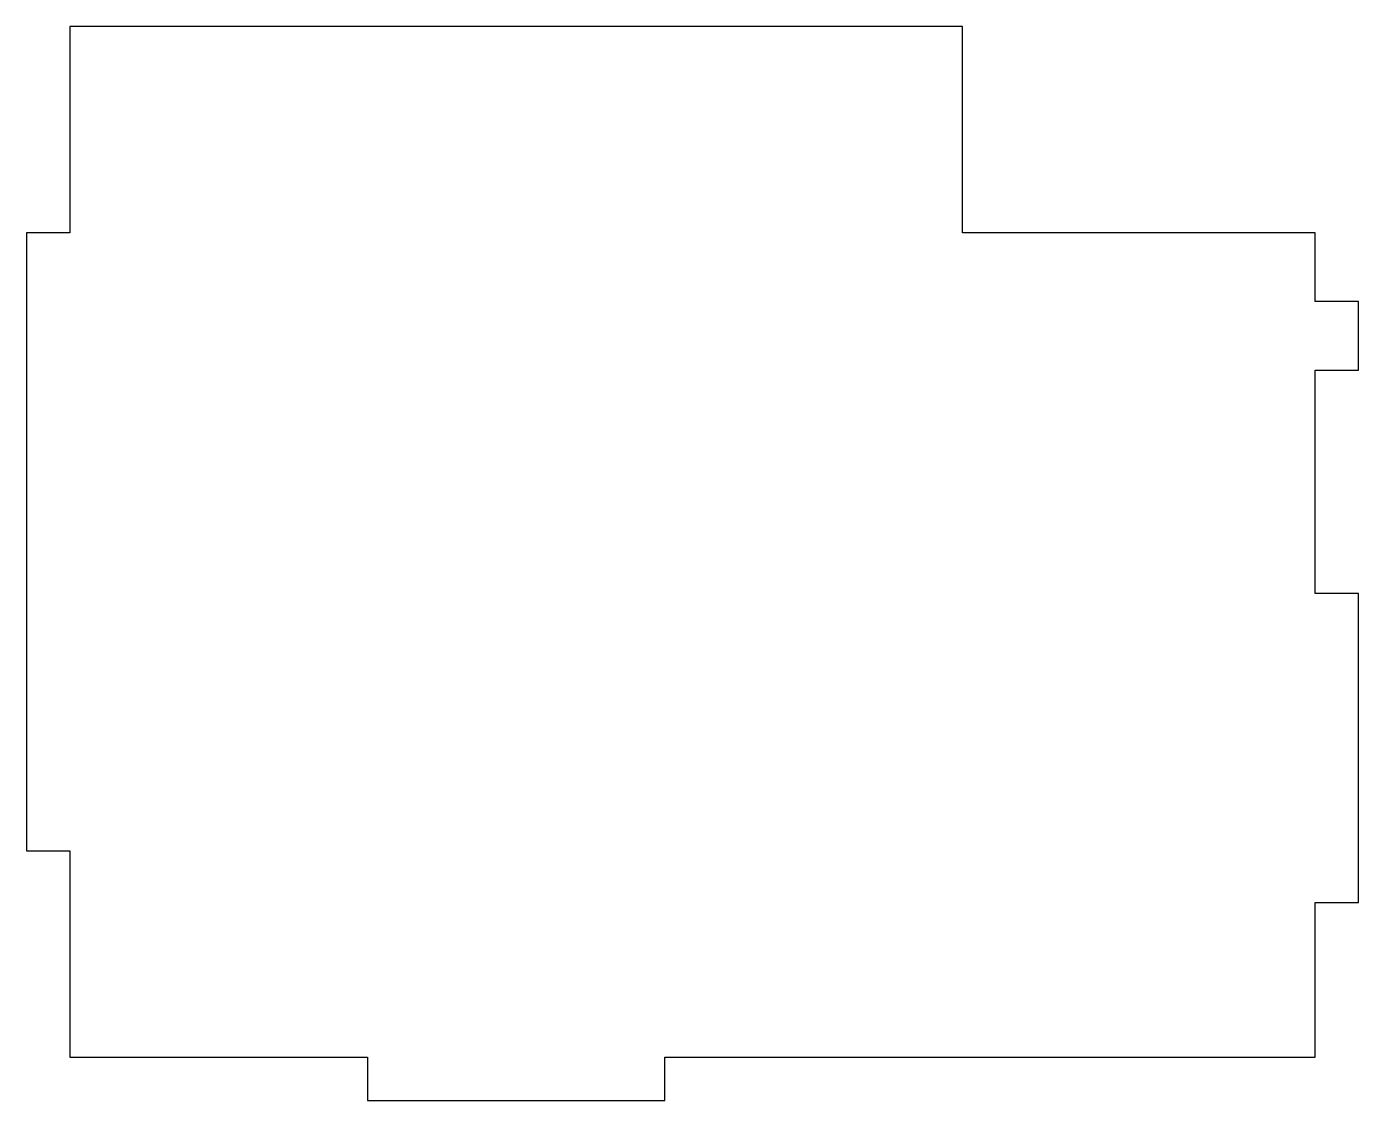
# Model space of a CAD drawing. Header units: millimetres. Extents: x 0 to 129, y -4 to 100.
import ezdxf

# ---------------------------------------------------------------- set-up
doc = ezdxf.new("R2010")
doc.units = ezdxf.units.MM
doc.layers.get('0').update_dxf_attribs({"linetype": 'CONTINUOUS'})

msp = doc.modelspace()

# ---------------------------------------------------------------- linework, layer by layer
msp.add_lwpolyline([(125, 73.33), (125, 80), (90.8, 80), (90.8, 100), (4.2, 100), (4.2, 80), (0, 80), (0, 20), (4.2, 20), (4.2, 0), (33.07, 0), (33.07, -4.2), (61.93, -4.2), (61.93, 0), (125, 0), (125, 15), (129.2, 15), (129.2, 45), (125, 45), (125, 66.67), (129.2, 66.67), (129.2, 73.33)], close=True)

doc.saveas('drawing.dxf')
